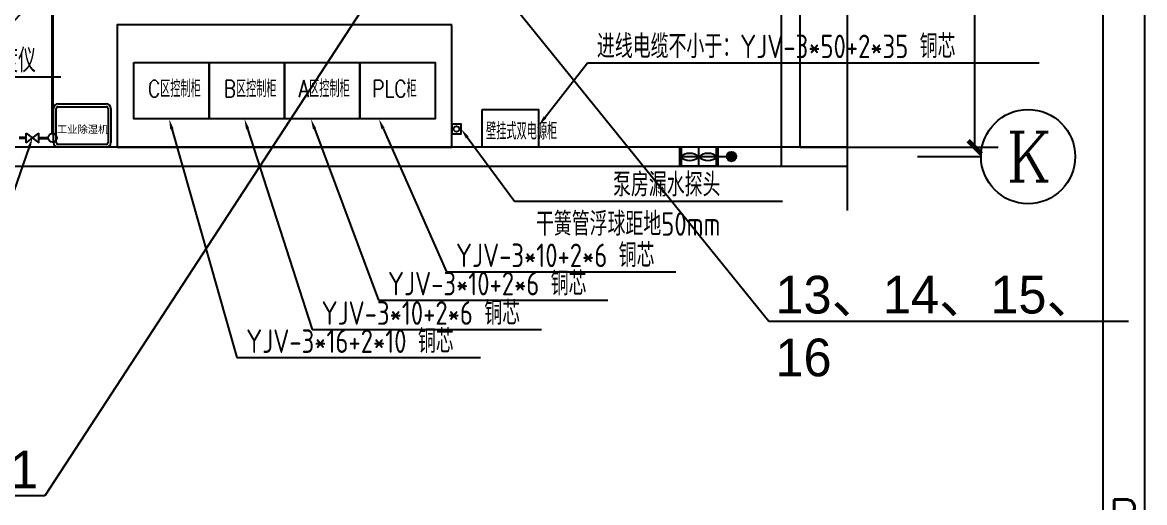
# Model space of a CAD drawing. Header units: millimetres. Extents: x 10779125 to 11142123, y -372083 to -144871.
# Drawn here: x 11114992 to 11126904, y -307411 to -302312 of the extents above; entities that cross this region are included whole.
import ezdxf
from ezdxf import colors
from ezdxf.entities.mleader import LeaderData, LeaderLine
from ezdxf.enums import TextEntityAlignment as Align
from ezdxf.math import Vec2, Vec3

# ---------------------------------------------------------------- set-up
doc = ezdxf.new("R2010")
doc.units = ezdxf.units.MM
doc.header["$LTSCALE"] = 1000
doc.header["$MEASUREMENT"] = 0
doc.header["$PDSIZE"] = -1
doc.linetypes.add('CENTER', pattern=[2.9, 2.5, -0.2, 0, -0.2])
doc.layers.get('0').update_dxf_attribs({"color": 255, "linetype": 'CONTINUOUS'})
doc.layers.get('Defpoints').update_dxf_attribs({"linetype": 'CONTINUOUS'})
for name, color, linetype in [('1-设备', 1, 'CONTINUOUS'), ('2细线层', 4, 'CONTINUOUS'), ('6文字层', 3, 'CONTINUOUS'), ('8', 8, 'CONTINUOUS'), ('ACS_PFG_FCZX', 8, 'CENTER'), ('ACS_PFG_FM_F', 7, 'CONTINUOUS'), ('W_DIM', 4, 'CONTINUOUS'), ('图框层', 7, 'CONTINUOUS')]:
    doc.layers.add(name, color=color, linetype=linetype)
doc.layers.add('_0', color=7, linetype='CONTINUOUS', lineweight=80)
doc.layers.add('ACS_PFG_F2', color=31, linetype='CONTINUOUS', lineweight=50)
doc.styles.add('5', font='romans.shx', dxfattribs={"width": 0.7, "bigfont": 'hztxt.shx'})
doc.styles.add('_HZTXT', font='tssdeng.shx', dxfattribs={"width": 0.8, "bigfont": 'tssdchn.shx'})
doc.styles.add('_TCH_AXIS', font='COMPLEX', dxfattribs={"bigfont": 'GBCBIG'})
doc.styles.add('DIM_FONT', font='SIMPLEX', dxfattribs={"width": 0.7, "bigfont": 'GBCBIG'})
doc.styles.add('hz', font='simplex', dxfattribs={"width": 0.7, "bigfont": 'hztxt'})
doc.styles.get("Standard").update_dxf_attribs({"font": 'symbol.ttf'})
doc.styles.add('TH_GBDIM', font='romans.shx', dxfattribs={"width": 0.8, "bigfont": 'gbcbig.shx'})
doc.dimstyles.new('_TCH_ARCH&&100', dxfattribs={"dimtxt": 350, "dimasz": 100, "dimexe": 250, "dimexo": 300, "dimgap": 100, "dimtad": 1, "dimdec": 0, "dimzin": 0, "dimdsep": 46, "dimtxsty": 'DIM_FONT', "dimblk": 'ARCHTICK', "dimcen": 0.09, "dimclrt": 7, "dimazin": 2, "dimtfac": 1, "dimtdec": 0, "dimtix": 1, "dimtmove": 2, "dimatfit": 3, "dimfxl": 0, "dimtolj": 1, "dimtzin": 0, "dimarcsym": 0})

# ---------------------------------------------------------------- blocks, each defined once
blk = doc.blocks.new('bf211016')
at = {"layer": '8', "color": 8}
for p, q in [((14385.7, 200), (14385.7, 4700)), ((14585.7, 400), (14585.7, 4700)), ((15085.7, 400, 0), (-76.8, 400, 0)), ((14585.7, 400), (14885.7, 400)), ((15085.7, 200, 0), (15085.7, 400, 0)), ((15830.5, 300, 0), (16504.4, 300, 0)), ((-76.8, 200, 0), (15085.7, 200, 0)), ((14385.7, 200), (14885.7, 200))]:
    blk.add_line(p, q, dxfattribs=at)
at = {"layer": '8', "color": 8, "elevation": 0}
blk.add_lwpolyline([(15085.7, -270.9), (15085.7, 9957.3)], dxfattribs=at)
at = {"layer": '8', "color": 8}
blk.add_circle((17004.4, 300, 0), 500, dxfattribs=at)
at = {"layer": '8', "color": 8, "style": '_TCH_AXIS'}
blk.add_text('K', height=519.1, dxfattribs=at).set_placement((16769.6, 40.5, 0), (17239.2, 40.5, 0), align=Align.FIT)
blk = doc.blocks.new('_ArchTick')
at = {"const_width": 0.5}
blk.add_lwpolyline([(-0.7, -0.7), (0.7, 0.7)], dxfattribs=at)
blk = doc.blocks.new('*D307')
at = {"color": 0, "lineweight": -2, "transparency": 16777216}
for p, q in [((11123349, -297039), (11125350, -297039)), ((11125100, -297039), (11125100, -303637)), ((11123349, -303637), (11125350, -303637))]:
    blk.add_line(p, q, dxfattribs=at)
at = {"layer": 'Defpoints', "color": 0, "lineweight": -2, "transparency": 16777216}
for p in [(11123049, -297039, 0), (11123049, -303637, 0), (11125100, -303637)]:
    blk.add_point(p, dxfattribs=at)
at = {"color": 0, "lineweight": -2, "transparency": 16777216, "xscale": 100, "yscale": 100, "zscale": 100}
for p, rotation in [((11125100, -297039), 90), ((11125100, -303637), 270)]:
    blk.add_blockref('_ArchTick', p, dxfattribs=dict(at, rotation=rotation))
at = {"color": 7, "lineweight": -2, "transparency": 16777216, "insert": (11124825, -300338), "char_height": 350, "attachment_point": 5, "rotation": 90, "style": 'DIM_FONT'}
blk.add_mtext('\\A1;6598', dxfattribs=at)
blk = doc.blocks.new('*U286')
h = blk.add_hatch(color=256)
edge = h.paths.add_edge_path()
edge.add_arc((0, 345), 50, 0, 360)
for p, q in [((0, 195), (0, 295)), ((-100, 195), (100, 195)), ((-100, 195), (-100, -195)), ((0, -195), (0, 195)), ((100, 195), (100, -195)), ((-100, -195), (100, -195))]:
    blk.add_line(p, q)
blk.add_circle((0, 345), 50)

msp = doc.modelspace()

# ---------------------------------------------------------------- linework, layer by layer
for p, q in [((11115321.2, -303586.8, 0), (11115321.2, -303226.8, 0)), ((11115351.2, -303586.8, 0), (11115351.2, -303226.8, 0)), ((11115371.2, -303176.8, 0), (11115881.2, -303176.8, 0)), ((11115371.2, -303206.8, 0), (11115881.2, -303206.8, 0)), ((11115901.2, -303226.8, 0), (11115901.2, -303586.8, 0)), ((11115931.2, -303226.8, 0), (11115931.2, -303586.8, 0)), ((11115881.2, -303606.8, 0), (11115371.2, -303606.8, 0)), ((11115881.2, -303636.8, 0), (11115371.2, -303636.8, 0))]:
    msp.add_line(p, q)
at = {"color": 3}
for p, q in [((11115030.3, -303489.4, 0), (11115165.3, -303590.6, 0)), ((11115030.3, -303590.6, 0), (11115165.3, -303489.4, 0)), ((11115030.3, -303590.6, 0), (11115030.3, -303489.4, 0)), ((11115165.3, -303590.6, 0), (11115165.3, -303489.4, 0))]:
    msp.add_line(p, q, dxfattribs=at)
at = {"color": 3, "const_width": 30, "elevation": 0}
for points in [[(11115311, -300160.2), (11115311, -303490.6)], [(11114954.3, -303536.8), (11115030.3, -303536.8)], [(11115264.9, -303540), (11115165.3, -303540)]]:
    msp.add_lwpolyline(points, dxfattribs=at)
at = {"elevation": 0}
for points in [[(11119548.8, -302336.8), (11115998.8, -302336.8), (11115998.8, -303636.8), (11119548.8, -303636.8)], [(11116173.8, -302736.8), (11116973.8, -302736.8), (11116973.8, -303336.8), (11116173.8, -303336.8)], [(11116973.8, -302736.8), (11117773.8, -302736.8), (11117773.8, -303336.8), (11116973.8, -303336.8)], [(11117773.8, -302736.8), (11118573.8, -302736.8), (11118573.8, -303336.8), (11117773.8, -303336.8)], [(11118573.8, -302736.8), (11119373.8, -302736.8), (11119373.8, -303336.8), (11118573.8, -303336.8)], [(11119872, -303236.8), (11120472, -303236.8), (11120472, -303636.8), (11119872, -303636.8)]]:
    msp.add_lwpolyline(points, close=True, dxfattribs=at)
at = {"color": 3}
msp.add_circle((11115311, -303536.8, 0), 46.3, dxfattribs=at)
for centre, radius, start, end in [((11115371.2, -303226.8, 0), 50, 90, 180), ((11115371.2, -303226.8, 0), 20, 90, 180), ((11115881.2, -303226.8, 0), 50, 0, 90), ((11115881.2, -303226.8, 0), 20, 0, 90), ((11115371.2, -303586.8, 0), 50, 180, 270), ((11115371.2, -303586.8, 0), 20, 180, 270), ((11115881.2, -303586.8, 0), 20, 270, 0), ((11115881.2, -303586.8, 0), 50, 270, 0)]:
    msp.add_arc(centre, radius, start, end)
at = {"layer": '1-设备', "color": 1}
for centre, start_param, end_param in [((11122075.6, -303829.9, 0), 0.7870983, 2.3544943), ((11122270.6, -303829.9, 0), 0.7870983, 2.3544943), ((11122075.6, -303649.3, 0), 3.928691, 5.496087), ((11122270.6, -303649.3, 0), 3.928691, 5.496087)]:
    msp.add_ellipse(centre, major_axis=(138.1, 0), ratio=0.9230769, start_param=start_param, end_param=end_param, dxfattribs=at)
at = {"layer": '2细线层', "lineweight": -3}
msp.add_line((11126903.6, -287757.7, -89.1), (11126903.6, -314154, -89.1), dxfattribs=at)
at = {"layer": '_0', "lineweight": -3, "elevation": 0}
msp.add_lwpolyline([(11119548.8, -303393), (11119548.8, -303493), (11119648.8, -303493), (11119648.8, -303393)], close=True, dxfattribs=at)
at = {"layer": '_0', "lineweight": -3}
msp.add_circle((11119598.8, -303443, 0), 30, dxfattribs=at)
at = {"layer": 'ACS_PFG_F2'}
for p, q in [((11121978.1, -303836.8, 0), (11121978.1, -303636.8, 0)), ((11122368.1, -303836.8, 0), (11122368.1, -303636.8, 0))]:
    msp.add_line(p, q, dxfattribs=at)
at = {"layer": 'ACS_PFG_FCZX'}
msp.add_line((11122173.1, -303836.8, 0), (11122173.1, -303636.8, 0), dxfattribs=at)
at = {"layer": 'ACS_PFG_FM_F'}
msp.add_line((11122368.1, -303636.8, 0), (11121978.1, -303636.8, 0), dxfattribs=at)
at = {"layer": '图框层', "lineweight": -3}
msp.add_line((11126459.2, -288202.1, -89.1), (11126459.2, -313709.6, -89.1), dxfattribs=at)

# ---------------------------------------------------------------- block references
at = {"lineweight": -2}
msp.add_blockref('bf211016', (11108663.1, -304036.8, 0), dxfattribs=at)
at = {"layer": 'ACS_PFG_FM_F', "rotation": 270}
msp.add_blockref('*U286', (11122173.1, -303736.8, 0), dxfattribs=at)

# ---------------------------------------------------------------- texts
at = {"color": 4, "style": 'TH_GBDIM', "width": 0.8}
for s, p in [('C区控制柜', (11116324.4, -303105.6, 0)), ('B区控制柜', (11117128.5, -303105.6, 0)), ('A区控制柜', (11117924.4, -303105.6, 0)), ('PLC柜', (11118705.1, -303105.6, 0)), ('壁挂式双电源柜', (11119913.2, -303555.7, 0))]:
    msp.add_text(s, height=180, dxfattribs=at).set_placement(p)
at = {"style": 'hz', "width": 0.7, "flags": 1}
for tag, p, s in [('WHAT', (11115626.2, -303636.9, 0), '洗涤盆'), ('SPEC', (11115626.2, -303636.8, 0), '610x410'), ('UNIT', (11115626.2, -303636.8, 0), '套')]:
    msp.add_attdef(tag, p, s, height=0.01, dxfattribs=at)
at = {"layer": '6文字层', "lineweight": -3, "style": '5'}
msp.add_text('B', height=355.5, dxfattribs=at).set_placement((11126681.4, -307554.9, -89.1), align=Align.MIDDLE)
at = {"layer": 'W_DIM', "color": 4, "insert": (11115358.3, -303407.3, 74.2), "char_height": 80, "attachment_point": 1}
msp.add_mtext_dynamic_manual_height_columns('{\\fSimSun|b0|i0|c134|p2;工业除湿机}', width=838.854, gutter_width=12.5, heights=[0], dxfattribs=at)

# ---------------------------------------------------------------- dimensions: what is measured, and where the dimension line sits
at = {"lineweight": -2}
dim = msp.add_linear_dim(base=(11125099.6, -303636.8), p1=(11123048.8, -297038.6, 0), p2=(11123048.8, -303636.8, 0), angle=90, dimstyle='_TCH_ARCH&&100', dxfattribs=at)
dim.commit()
dim.dimension.update_dxf_attribs({"geometry": '*D307', "text_midpoint": (11124824.6, -300337.7)})

# ---------------------------------------------------------------- leaders
ml = msp.add_multileader_mtext('Standard', dxfattribs=at)
ml.set_content('9、10、11、12', color=42)
ml.set_leader_properties(color=42)
ml.build(insert=Vec2(0, 0))
ml.multileader.update_dxf_attribs({"text_left_attachment_type": 6, "text_right_attachment_type": 6, "dogleg_length": 50, "arrow_head_size": 200})
ctx = ml.context
ctx.base_point, ctx.char_height, ctx.arrow_head_size, ctx.landing_gap_size, ctx.plane_origin = Vec3(11106933.9, -307335.9, 0), 400, 200, 20, Vec3(11111460.2, -299678.7, 0)
ctx.left_attachment, ctx.right_attachment, ctx.text_align_type = 6, 6, 2
notes = []
notes.append((ctx, [(1, (1, 1, 0), (11109957.9, -307335.9, 0), (-1, 0), 50, [(3, [(11111460.2, -299678.7, 0), (11113766, -299678.7, 0), (11115160.2, -299678.7, 0), (11117466, -299678.7, 0)], 0, [])])]))
ctx.mtext.insert, ctx.mtext.alignment, ctx.mtext.flow_direction = Vec3(11109887.9, -306855.9, 0), 3, 5
ml = msp.add_multileader_mtext('Standard', dxfattribs=at)
ml.set_content('13、14、15、16', color=42)
ml.set_leader_properties(color=42)
ml.build(insert=Vec2(0, 0))
ml.multileader.update_dxf_attribs({"text_left_attachment_type": 6, "text_right_attachment_type": 6, "dogleg_length": 50, "arrow_head_size": 200})
ctx = ml.context
ctx.base_point, ctx.char_height, ctx.arrow_head_size, ctx.landing_gap_size, ctx.plane_origin = Vec3(11122965.9, -305482.7, 0), 400, 200, 20, Vec3(11119377.1, -299678.7, 0)
ctx.left_attachment, ctx.right_attachment = 6, 6
notes.append((ctx, [(0, (1, 1, 0), (11122915.9, -305482.7, 0), (1, 0), 50, [(3, [(11119377.1, -299678.7, 0), (11119050.3, -300086.3, 0), (11119072.1, -300386.3, 0), (11119033.9, -300686.3, 0)], 0, [])])]))
ctx.mtext.insert, ctx.mtext.width, ctx.mtext.flow_direction = Vec3(11122985.9, -305002.7, 0), 3710.165, 5
ml = msp.add_multileader_mtext('Standard', dxfattribs=at)
ml.set_content('21', color=42)
ml.set_leader_properties(color=42)
ml.build(insert=Vec2(0, 0))
ml.multileader.update_dxf_attribs({"text_left_attachment_type": 6, "text_right_attachment_type": 6, "dogleg_length": 50, "arrow_head_size": 200})
ctx = ml.context
ctx.base_point, ctx.char_height, ctx.arrow_head_size, ctx.landing_gap_size, ctx.plane_origin = Vec3(11114761.9, -307340.1, 0), 400, 200, 20, Vec3(11119371.2, -300986.3, 0)
ctx.left_attachment, ctx.right_attachment, ctx.text_align_type = 6, 6, 2
notes.append((ctx, [(0, (1, 1, 0), (11115228.4, -307340.1, 0), (-1, 0), 50, [(0, [(11119371.2, -300986.3, 0)], 0, [])])]))
ctx.mtext.insert, ctx.mtext.alignment, ctx.mtext.flow_direction = Vec3(11115158.4, -306860.1, 0), 3, 5
at = {"color": 4, "lineweight": -3, "ltscale": 0.1}
ml = msp.add_multileader_mtext('Standard', dxfattribs=at)
ml.set_content('进线电缆不小于：YJV-3*50+2*35 铜芯', color=4, style='_HZTXT')
ml.set_leader_properties()
ml.build(insert=Vec2(0, 0))
ml.multileader.update_dxf_attribs({"text_left_attachment_type": 6, "text_right_attachment_type": 6, "dogleg_length": 100, "arrow_head_size": 110})
ctx = ml.context
ctx.base_point, ctx.char_height, ctx.arrow_head_size, ctx.landing_gap_size, ctx.plane_origin = Vec3(11121090.4, -302741.1, 0), 250, 110, 0.09, Vec3(11124709.4, -305775.9, 0)
ctx.left_attachment, ctx.right_attachment = 6, 6
notes.append((ctx, [(0, (1, 1, 0), (11120990.4, -302741.1, 0), (1, 0), 100, [(0, [(11120472, -303406.1, 0)], 0, [])])]))
ctx.mtext.insert, ctx.mtext.flow_direction = Vec3(11121090.5, -302441.1, 0), 5
ml = msp.add_multileader_mtext('Standard', dxfattribs=at)
ml.set_content('浊度仪', color=4, style='_HZTXT')
ml.set_leader_properties()
ml.build(insert=Vec2(0, 0))
ml.multileader.update_dxf_attribs({"text_left_attachment_type": 6, "text_right_attachment_type": 6, "dogleg_length": 100, "arrow_head_size": 110})
ctx = ml.context
ctx.base_point, ctx.char_height, ctx.arrow_head_size, ctx.landing_gap_size, ctx.plane_origin = Vec3(11114572, -302891.1, 0), 250, 110, 0.09, Vec3(11115580.3, -302520.2, 0)
ctx.left_attachment, ctx.right_attachment, ctx.text_align_type = 6, 6, 2
notes.append((ctx, [(0, (1, 1, 0), (11114472, -302891.1, 0), (1, 0), 100, [(0, [(11114287.3, -303333.5, 0)], 0, [])])]))
ctx.mtext.insert, ctx.mtext.alignment, ctx.mtext.flow_direction = Vec3(11115135.9, -302591.1, 0), 3, 5
ml = msp.add_multileader_mtext('Standard', dxfattribs=at)
ml.set_content('YJV-3*16+2*10 铜芯', color=4, style='_HZTXT')
ml.set_leader_properties()
ml.build(insert=Vec2(0, 0))
ml.multileader.update_dxf_attribs({"text_left_attachment_type": 6, "text_right_attachment_type": 6, "dogleg_length": 100, "arrow_head_size": 110})
ctx = ml.context
ctx.base_point, ctx.char_height, ctx.arrow_head_size, ctx.landing_gap_size, ctx.plane_origin = Vec3(11117366.7, -305871.6, 0), 250, 110, 0.09, Vec3(11120786.2, -305706.7, 0)
ctx.left_attachment, ctx.right_attachment = 6, 6
notes.append((ctx, [(0, (1, 1, 0), (11117266.7, -305871.6, 0), (1, 0), 100, [(0, [(11116548.8, -303336.8, 0)], 0, [])])]))
ctx.mtext.insert, ctx.mtext.flow_direction = Vec3(11117366.8, -305571.6, 0), 5
ml = msp.add_multileader_mtext('Standard', dxfattribs=at)
ml.set_content('YJV-3*10+2*6 铜芯', color=4, style='_HZTXT')
ml.set_leader_properties()
ml.build(insert=Vec2(0, 0))
ml.multileader.update_dxf_attribs({"text_left_attachment_type": 6, "text_right_attachment_type": 6, "dogleg_length": 100, "arrow_head_size": 110})
ctx = ml.context
ctx.base_point, ctx.char_height, ctx.arrow_head_size, ctx.landing_gap_size, ctx.plane_origin = Vec3(11118166.7, -305573.1, 0), 250, 110, 0.09, Vec3(11121586.2, -305706.7, 0)
ctx.left_attachment, ctx.right_attachment = 6, 6
notes.append((ctx, [(0, (1, 1, 0), (11118066.7, -305573.1, 0), (1, 0), 100, [(0, [(11117348.8, -303336.8, 0)], 0, [])])]))
ctx.mtext.insert, ctx.mtext.flow_direction = Vec3(11118166.8, -305273.1, 0), 5
ml = msp.add_multileader_mtext('Standard', dxfattribs=at)
ml.set_content('YJV-3*10+2*6 铜芯', color=4, style='_HZTXT')
ml.set_leader_properties()
ml.build(insert=Vec2(0, 0))
ml.multileader.update_dxf_attribs({"text_left_attachment_type": 6, "text_right_attachment_type": 6, "dogleg_length": 100, "arrow_head_size": 110})
ctx = ml.context
ctx.base_point, ctx.char_height, ctx.arrow_head_size, ctx.landing_gap_size, ctx.plane_origin = Vec3(11118872, -305260.2, 0), 250, 110, 0.09, Vec3(11122291.6, -305706.7, 0)
ctx.left_attachment, ctx.right_attachment = 6, 6
notes.append((ctx, [(0, (1, 1, 0), (11118772, -305260.2, 0), (1, 0), 100, [(0, [(11118054.2, -303336.8, 0)], 0, [])])]))
ctx.mtext.insert, ctx.mtext.flow_direction = Vec3(11118872.1, -304960.2, 0), 5
ml = msp.add_multileader_mtext('Standard', dxfattribs=at)
ml.set_content('YJV-3*10+2*6 铜芯', color=4, style='_HZTXT')
ml.set_leader_properties()
ml.build(insert=Vec2(0, 0))
ml.multileader.update_dxf_attribs({"text_left_attachment_type": 6, "text_right_attachment_type": 6, "dogleg_length": 100, "arrow_head_size": 110})
ctx = ml.context
ctx.base_point, ctx.char_height, ctx.arrow_head_size, ctx.landing_gap_size, ctx.plane_origin = Vec3(11119593.6, -304960.2), 250, 110, 0.09, Vec3(11123013.1, -305706.7)
ctx.left_attachment, ctx.right_attachment = 6, 6
notes.append((ctx, [(0, (1, 1, 0), (11119493.6, -304960.2), (1, 0), 100, [(0, [(11118775.7, -303336.8)], 0, [])])]))
ctx.mtext.insert, ctx.mtext.flow_direction = Vec3(11119593.7, -304660.2), 5
ml = msp.add_multileader_mtext('Standard', dxfattribs=at)
ml.set_content('泵房漏水探头\\P干簧管浮球距地50mm', color=4, style='_HZTXT')
ml.set_leader_properties()
ml.build(insert=Vec2(0, 0))
ml.multileader.update_dxf_attribs({"text_left_attachment_type": 6, "text_right_attachment_type": 6, "dogleg_length": 100, "arrow_head_size": 110})
ctx = ml.context
ctx.base_point, ctx.char_height, ctx.arrow_head_size, ctx.landing_gap_size, ctx.plane_origin = Vec3(11120314.2, -304210.1, 0), 250, 110, 0.09, Vec3(11118784, -303632.9, 0)
ctx.left_attachment, ctx.right_attachment, ctx.text_align_type = 6, 6, 2
notes.append((ctx, [(1, (1, 1, 0), (11120214.2, -304210.1, 0), (1, 0), 100, [(0, [(11119648.8, -303443, 0)], 0, [])])]))
ctx.mtext.insert, ctx.mtext.alignment, ctx.mtext.flow_direction = Vec3(11122401.5, -303910.1, 0), 3, 5
ml = msp.add_multileader_mtext('Standard', dxfattribs=at)
ml.set_content('DN20球阀', color=4, style='_HZTXT')
ml.set_leader_properties()
ml.build(insert=Vec2(0, 0))
ml.multileader.update_dxf_attribs({"text_left_attachment_type": 6, "text_right_attachment_type": 6, "dogleg_length": 100, "arrow_head_size": 110})
ctx = ml.context
ctx.base_point, ctx.char_height, ctx.arrow_head_size, ctx.landing_gap_size, ctx.plane_origin = Vec3(11113300.9, -305080.3, 0), 250, 110, 0.09, Vec3(11115074, -302215.6, 0)
ctx.left_attachment, ctx.right_attachment, ctx.text_align_type = 6, 6, 2
notes.append((ctx, [(1, (1, 1, 0), (11114560.1, -305080.3, 0), (-1, 0), 100, [(0, [(11115097.8, -303540, 0)], 0, [])])]))
ctx.mtext.insert, ctx.mtext.alignment, ctx.mtext.flow_direction = Vec3(11114460, -304780.3, 0), 3, 5
for ctx, leaders in notes:
    for number, flags, end, landing, length, lines in leaders:
        leader = LeaderData()
        leader.index, (leader.has_last_leader_line, leader.has_dogleg_vector, leader.attachment_direction) = number, flags
        leader.last_leader_point, leader.dogleg_vector, leader.dogleg_length = Vec3(end), Vec3(landing), length
        for number, points, colour, breaks in lines:
            line = LeaderLine()
            line.index, line.vertices, line.color, line.breaks = number, Vec3.list(points), colors.encode_raw_color(colour), breaks
            leader.lines.append(line)
        ctx.leaders.append(leader)

doc.saveas('drawing.dxf')
